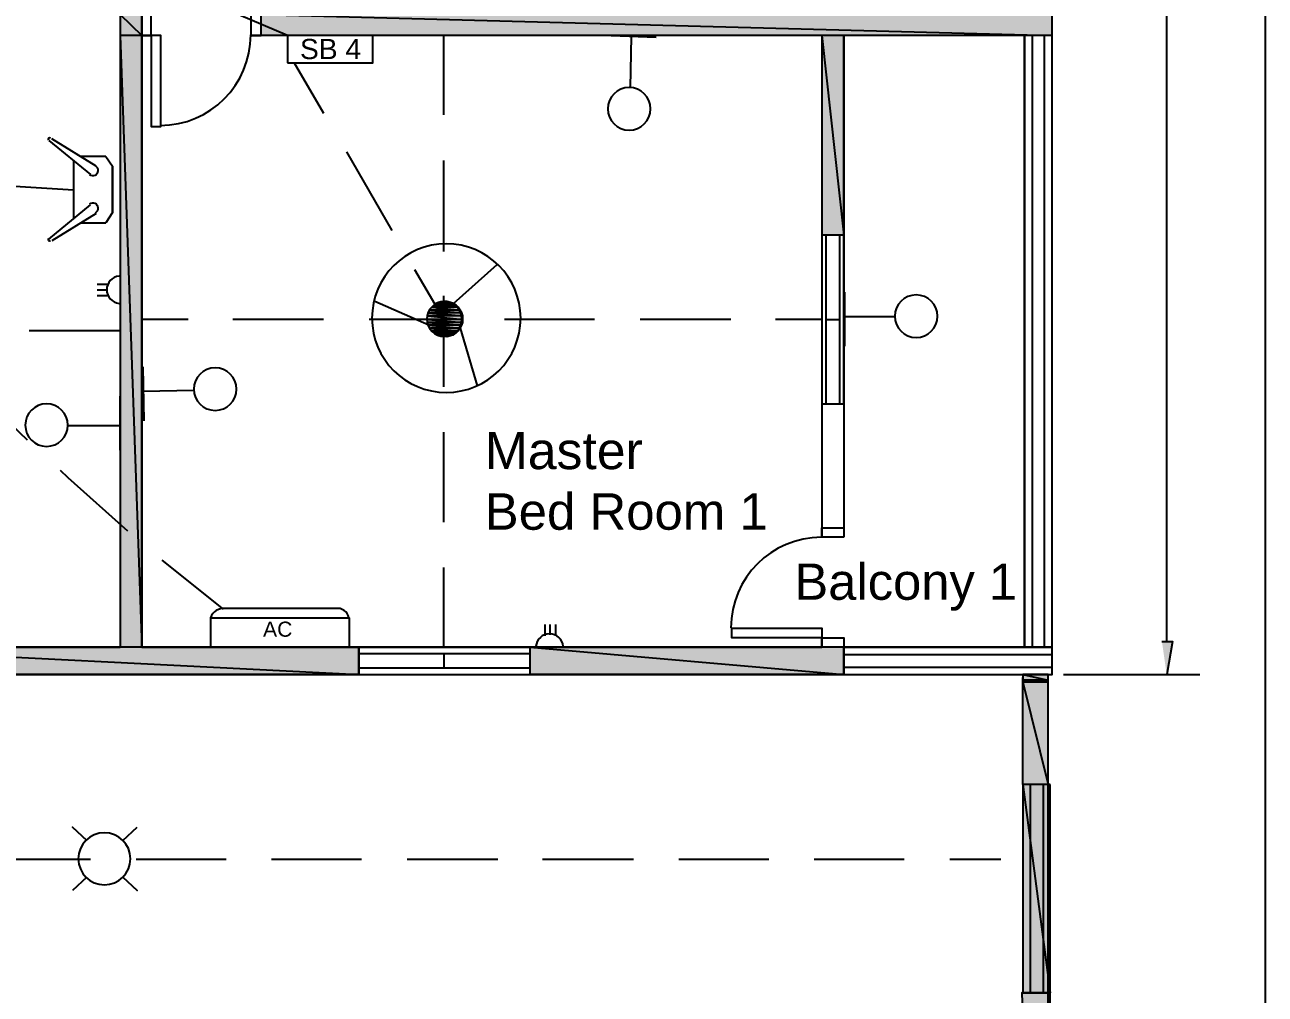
# Model space of a CAD drawing. Header units: millimetres. Extents: x 68 to 342, y 10 to 204.
# Drawn here: x 247.9 to 303.3, y 101.3 to 144.7 of the extents above; entities that cross this region are included whole.
import ezdxf

# ---------------------------------------------------------------- set-up
doc = ezdxf.new("R2010")
doc.units = ezdxf.units.MM
doc.styles.add('Arial$001H0', font='arial.ttf')

msp = doc.modelspace()

# ---------------------------------------------------------------- hatches: boundary and pattern name
at = {"true_color": 0x000008}
h = msp.add_hatch(color=8, dxfattribs=at)
h.paths.add_polyline_path([(253.102, 145.116), (252.128, 145.116), (253.102, 144.185)])
h.paths.add_polyline_path([(252.128, 145.116), (253.102, 144.185), (252.128, 144.185)])
h = msp.add_hatch(color=8, dxfattribs=at)
h.paths.add_polyline_path([(293.784, 145.116), (258.436, 145.116), (293.784, 144.185)])
h.paths.add_polyline_path([(258.436, 145.116), (293.784, 144.185), (258.436, 144.185)])
h = msp.add_hatch(color=8, dxfattribs=at)
h.paths.add_polyline_path([(253.102, 144.185), (252.128, 144.185), (253.102, 116.837)])
h.paths.add_polyline_path([(252.128, 144.185), (253.102, 116.837), (252.128, 116.837)])
h = msp.add_hatch(color=8, dxfattribs=at)
h.paths.add_polyline_path([(284.471, 144.185), (283.497, 144.185), (284.471, 135.252)])
h.paths.add_polyline_path([(283.497, 144.185), (284.471, 135.252), (283.497, 135.252)])
at = {"true_color": 0x000007}
h = msp.add_hatch(color=7, dxfattribs=at)
h.paths.add_polyline_path([(267.241, 132.035), (266.098, 132.035), (267.326, 131.908)])
h.paths.add_polyline_path([(266.098, 132.035), (267.326, 131.908), (266.013, 131.908)])
h = msp.add_hatch(color=7, dxfattribs=at)
h.paths.add_polyline_path([(267.156, 132.12), (266.183, 132.12), (267.241, 132.035)])
h.paths.add_polyline_path([(266.183, 132.12), (267.241, 132.035), (266.098, 132.035)])
h = msp.add_hatch(color=7, dxfattribs=at)
h.paths.add_polyline_path([(267.029, 132.204), (266.31, 132.204), (267.156, 132.12)])
h.paths.add_polyline_path([(266.31, 132.204), (267.156, 132.12), (266.183, 132.12)])
h = msp.add_hatch(color=7, dxfattribs=at)
h.paths.add_polyline_path([(266.902, 132.247), (266.437, 132.247), (267.029, 132.204)])
h.paths.add_polyline_path([(266.437, 132.247), (267.029, 132.204), (266.31, 132.204)])
h = msp.add_hatch(color=7, dxfattribs=at)
h.paths.add_polyline_path([(266.733, 132.289), (266.606, 132.289), (266.902, 132.247)])
h.paths.add_polyline_path([(266.606, 132.289), (266.902, 132.247), (266.437, 132.247)])
h = msp.add_hatch(color=7, dxfattribs=at)
h.paths.add_polyline_path([(267.41, 131.781), (265.929, 131.781), (267.453, 131.654)])
h.paths.add_polyline_path([(265.929, 131.781), (267.453, 131.654), (265.886, 131.654)])
h = msp.add_hatch(color=7, dxfattribs=at)
h.paths.add_polyline_path([(267.453, 131.654), (265.886, 131.654), (267.453, 131.485)])
h.paths.add_polyline_path([(265.886, 131.654), (267.453, 131.485), (265.886, 131.485)])
h = msp.add_hatch(color=7, dxfattribs=at)
h.paths.add_polyline_path([(267.453, 131.485), (265.886, 131.485), (267.453, 131.358)])
h.paths.add_polyline_path([(265.886, 131.485), (267.453, 131.358), (265.886, 131.358)])
h = msp.add_hatch(color=7, dxfattribs=at)
h.paths.add_polyline_path([(267.326, 131.908), (266.013, 131.908), (267.41, 131.781)])
h.paths.add_polyline_path([(266.013, 131.908), (267.41, 131.781), (265.929, 131.781)])
h = msp.add_hatch(color=7, dxfattribs=at)
h.paths.add_polyline_path([(267.453, 131.358), (265.886, 131.358), (267.41, 131.231)])
h.paths.add_polyline_path([(265.886, 131.358), (267.41, 131.231), (265.929, 131.231)])
h = msp.add_hatch(color=7, dxfattribs=at)
h.paths.add_polyline_path([(267.41, 131.231), (265.929, 131.231), (267.326, 131.104)])
h.paths.add_polyline_path([(265.929, 131.231), (267.326, 131.104), (266.013, 131.104)])
h = msp.add_hatch(color=7, dxfattribs=at)
h.paths.add_polyline_path([(267.326, 131.104), (266.013, 131.104), (267.241, 130.977)])
h.paths.add_polyline_path([(266.013, 131.104), (267.241, 130.977), (266.098, 130.977)])
h = msp.add_hatch(color=7, dxfattribs=at)
h.paths.add_polyline_path([(267.241, 130.977), (266.098, 130.977), (267.156, 130.892)])
h.paths.add_polyline_path([(266.098, 130.977), (267.156, 130.892), (266.183, 130.892)])
h = msp.add_hatch(color=7, dxfattribs=at)
h.paths.add_polyline_path([(267.156, 130.892), (266.183, 130.892), (267.029, 130.807)])
h.paths.add_polyline_path([(266.183, 130.892), (267.029, 130.807), (266.31, 130.807)])
h = msp.add_hatch(color=7, dxfattribs=at)
h.paths.add_polyline_path([(267.029, 130.807), (266.31, 130.807), (266.902, 130.765)])
h.paths.add_polyline_path([(266.31, 130.807), (266.902, 130.765), (266.437, 130.765)])
h = msp.add_hatch(color=7, dxfattribs=at)
h.paths.add_polyline_path([(266.902, 130.765), (266.437, 130.765), (266.733, 130.723)])
h.paths.add_polyline_path([(266.437, 130.765), (266.733, 130.723), (266.606, 130.723)])
msp.add_hatch(color=7, dxfattribs=at).paths.add_polyline_path([(298.695, 117.091), (299.16, 117.091), (298.906, 115.61)])
at = {"true_color": 0x000008}
h = msp.add_hatch(color=8, dxfattribs=at)
h.paths.add_polyline_path([(262.796, 116.837), (238.581, 116.837), (262.796, 115.61)])
h.paths.add_polyline_path([(238.581, 116.837), (262.796, 115.61), (238.581, 115.61)])
h = msp.add_hatch(color=8, dxfattribs=at)
h.paths.add_polyline_path([(284.471, 116.837), (270.458, 116.837), (284.471, 115.61)])
h.paths.add_polyline_path([(270.458, 116.837), (284.471, 115.61), (270.458, 115.61)])
at = {"true_color": 0x939598}
h = msp.add_hatch(color=252, dxfattribs=at)
h.paths.add_polyline_path([(293.615, 115.61), (292.472, 115.61), (293.615, 115.356)])
h.paths.add_polyline_path([(292.472, 115.61), (293.615, 115.356), (292.472, 115.356)])
h = msp.add_hatch(color=252, dxfattribs=at)
h.paths.add_polyline_path([(293.615, 115.356), (292.472, 115.356), (293.615, 115.271)])
h.paths.add_polyline_path([(292.472, 115.356), (293.615, 115.271), (292.472, 115.271)])
h = msp.add_hatch(color=252, dxfattribs=at)
h.paths.add_polyline_path([(293.615, 115.271), (292.472, 115.271), (293.615, 110.699)])
h.paths.add_polyline_path([(292.472, 115.271), (293.615, 110.699), (292.472, 110.699)])
h = msp.add_hatch(color=252, dxfattribs=at)
h.paths.add_polyline_path([(293.699, 110.699), (292.472, 110.699), (293.699, 101.386)])
h.paths.add_polyline_path([(292.472, 110.699), (293.699, 101.386), (292.472, 101.386)])
h = msp.add_hatch(color=252, dxfattribs=at)
h.paths.add_polyline_path([(293.699, 101.386), (292.429, 101.386), (293.657, 65.868)])
h.paths.add_polyline_path([(292.429, 101.386), (293.657, 65.868), (292.429, 65.868)])

# ---------------------------------------------------------------- linework, layer by layer
at = {"color": 7, "linetype": 'Continuous', "lineweight": 25, "true_color": 0x000007}
for p, q in [((298.906, 117.091), (298.906, 155.784)), ((252.128, 145.116), (252.128, 116.837)), ((253.948, 144.185), (253.102, 144.185)), ((283.497, 144.185), (257.97, 144.185)), ((276.089, 144.1), (273.676, 144.185)), ((274.946, 141.856), (274.988, 144.142)), ((283.497, 144.185), (283.497, 121.748)), ((292.556, 144.185), (284.471, 144.185)), ((284.471, 144.185), (284.471, 121.748)), ((248.953, 139.486), (250.816, 137.962)), ((251.07, 138.343), (249.08, 139.57)), ((250.054, 138.597), (250.054, 135.972)), ((251.493, 138.766), (250.35, 138.766)), ((251.789, 136.268), (251.789, 138.343)), ((248.953, 135.083), (250.816, 136.607)), ((251.07, 136.226), (249.08, 134.998)), ((250.392, 135.803), (251.493, 135.803)), ((252.128, 133.728), (252.128, 131.866)), ((267.029, 132.204), (268.977, 133.94)), ((251.62, 133.051), (251.112, 133.051)), ((251.578, 132.797), (251.112, 132.797)), ((251.62, 132.543), (251.112, 132.543)), ((284.513, 132.712), (284.513, 130.299)), ((265.929, 131.231), (263.516, 132.289)), ((286.799, 131.612), (284.513, 131.612)), ((267.326, 131.104), (268.088, 128.521)), ((253.144, 129.368), (253.186, 126.955)), ((255.43, 128.31), (253.144, 128.267)), ((252.128, 125.643), (252.128, 128.056)), ((249.842, 126.743), (252.128, 126.743)), ((261.78, 118.573), (256.827, 118.573)), ((271.136, 117.345), (271.136, 117.853)), ((271.347, 117.388), (271.347, 117.853)), ((271.601, 117.345), (271.601, 117.853)), ((283.497, 117.684), (283.497, 116.837)), ((284.471, 117.261), (284.471, 116.837)), ((253.102, 116.837), (283.497, 116.837)), ((272.279, 116.837), (270.458, 116.837)), ((292.472, 115.61), (292.472, 115.271)), ((292.472, 110.699), (292.472, 115.483)), ((293.615, 115.356), (293.615, 115.61)), ((293.615, 24.889), (293.615, 115.356)), ((294.292, 115.61), (300.388, 115.61)), ((252.255, 108.201), (252.89, 108.794)), ((250.646, 106.55), (250.011, 105.958))]:
    msp.add_line(p, q, dxfattribs=at)
at = {"color": 1, "linetype": 'Continuous', "lineweight": 25, "true_color": 0x000001}
for p, q in [((259.621, 144.185), (255.853, 145.793)), ((253.991, 120.732), (256.742, 118.531))]:
    msp.add_line(p, q, dxfattribs=at)
at = {"color": 5, "linetype": 'Continuous', "lineweight": 25, "true_color": 0x000005}
for p, q in [((266.606, 140.629), (266.606, 144.185)), ((259.917, 142.957), (261.23, 140.713)), ((262.246, 138.978), (264.278, 135.464)), ((266.606, 134.533), (266.606, 138.597)), ((265.294, 133.728), (266.606, 131.485)), ((266.606, 128.479), (266.606, 132.543)), ((255.176, 131.485), (253.102, 131.485)), ((261.23, 131.485), (257.166, 131.485)), ((267.283, 131.485), (263.262, 131.485)), ((273.337, 131.485), (269.315, 131.485)), ((279.433, 131.485), (275.369, 131.485)), ((283.497, 131.485), (281.423, 131.485)), ((252.128, 130.977), (248.064, 130.977)), ((266.606, 122.425), (266.606, 126.447)), ((266.606, 116.837), (266.606, 120.393)), ((246.752, 107.355), (250.816, 107.355)), ((252.848, 107.355), (256.869, 107.355)), ((258.901, 107.355), (262.923, 107.355)), ((264.955, 107.355), (269.019, 107.355)), ((271.009, 107.355), (275.073, 107.355)), ((277.105, 107.355), (281.126, 107.355)), ((283.158, 107.355), (287.18, 107.355)), ((289.212, 107.355), (291.498, 107.355))]:
    msp.add_line(p, q, dxfattribs=at)
at = {"color": 3, "linetype": 'Continuous', "lineweight": 25, "true_color": 0x000003}
for p, q in [((292.895, 144.185), (292.895, 116.837)), ((293.445, 116.837), (293.445, 144.185)), ((293.784, 116.837), (293.784, 144.185)), ((283.497, 135.252), (283.497, 127.717)), ((284.471, 135.252), (283.497, 135.252)), ((283.666, 135.252), (283.666, 127.717)), ((284.301, 127.717), (284.301, 135.252)), ((283.666, 131.485), (284.301, 131.485)), ((270.458, 116.541), (262.796, 116.541)), ((266.606, 116.541), (266.606, 115.906)), ((284.471, 116.837), (284.471, 115.61)), ((293.784, 116.499), (284.471, 116.499)), ((292.556, 116.837), (293.784, 116.837)), ((262.796, 115.906), (270.458, 115.906)), ((284.471, 115.948), (293.784, 115.948)), ((284.471, 115.61), (293.784, 115.61)), ((292.472, 110.699), (292.472, 101.386)), ((293.699, 110.699), (292.472, 110.699)), ((292.81, 110.699), (292.81, 101.386)), ((293.403, 101.386), (293.403, 110.699))]:
    msp.add_line(p, q, dxfattribs=at)
at = {"color": 7, "linetype": 'Continuous', "lineweight": 25, "true_color": 0x000007}
for points in [[(68.19, 203.663), (303.309, 203.663), (303.309, 10.03), (68.19, 10.03)], [(259.621, 142.957), (263.431, 142.957), (263.431, 144.185), (259.621, 144.185)], [(262.373, 116.837), (256.192, 116.837), (256.192, 118.15), (262.373, 118.15)], [(250.646, 108.201), (250.011, 108.794)], [(252.255, 106.55), (252.89, 105.958)]]:
    msp.add_lwpolyline(points, close=True, dxfattribs=at)
for points in [[(194.301, 128.564), (194.301, 115.61), (293.784, 115.61), (293.784, 198.922), (194.301, 198.922), (194.301, 137.454)], [(253.102, 144.185), (253.102, 116.837), (283.497, 116.837)], [(284.471, 116.837), (292.556, 116.837), (292.556, 144.185)], [(284.471, 116.837), (292.556, 116.837), (292.556, 144.185)], [(251.493, 138.766), (251.789, 138.343), (251.789, 136.268), (251.493, 135.803)], [(195.528, 128.945), (195.528, 116.837), (252.128, 116.837)]]:
    msp.add_lwpolyline(points, dxfattribs=at)
at = {"color": 8, "linetype": 'Continuous', "lineweight": -2, "true_color": 0x000008}
for points in [[(253.102, 145.116), (252.128, 145.116), (253.102, 144.185)], [(293.784, 145.116), (258.436, 145.116), (293.784, 144.185)], [(253.102, 144.185), (252.128, 144.185), (253.102, 116.837)], [(284.471, 144.185), (283.497, 144.185), (284.471, 135.252)], [(262.796, 116.837), (238.581, 116.837), (262.796, 115.61)], [(284.471, 116.837), (270.458, 116.837), (284.471, 115.61)]]:
    msp.add_lwpolyline(points, close=True, dxfattribs=at)
for points in [[(252.128, 145.116), (253.102, 144.185), (252.128, 144.185)], [(258.436, 145.116), (293.784, 144.185), (258.436, 144.185)], [(252.128, 144.185), (253.102, 116.837), (252.128, 116.837)], [(283.497, 144.185), (284.471, 135.252), (283.497, 135.252)], [(238.581, 116.837), (262.796, 115.61), (238.581, 115.61)], [(270.458, 116.837), (284.471, 115.61), (270.458, 115.61)]]:
    msp.add_lwpolyline(points, dxfattribs=at)
at = {"color": 2, "linetype": 'Continuous', "lineweight": 25, "true_color": 0x000002}
for points in [[(253.102, 145.116), (253.102, 144.185), (253.525, 144.185), (253.525, 145.116)], [(257.97, 145.116), (257.97, 144.185), (258.436, 144.185), (258.436, 145.116)], [(253.525, 144.185), (253.525, 140.121), (253.948, 140.121), (253.948, 144.185)], [(284.471, 121.748), (283.497, 121.748), (283.497, 122.171), (284.471, 122.171)], [(283.497, 117.261), (279.475, 117.261), (279.475, 117.684), (283.497, 117.684)], [(284.471, 116.837), (283.497, 116.837), (283.497, 117.261), (284.471, 117.261)]]:
    msp.add_lwpolyline(points, close=True, dxfattribs=at)
at = {"color": 3, "linetype": 'Continuous', "lineweight": 25, "true_color": 0x000003}
for points in [[(293.784, 144.185), (292.556, 144.185), (292.556, 116.837)], [(283.497, 127.717), (284.471, 127.717), (284.471, 135.252)], [(270.458, 115.61), (270.458, 116.837), (262.796, 116.837)], [(262.796, 116.837), (262.796, 115.61), (270.458, 115.61)], [(293.784, 115.61), (293.784, 116.837), (284.471, 116.837)], [(292.472, 101.386), (293.699, 101.386), (293.699, 110.699)]]:
    msp.add_lwpolyline(points, dxfattribs=at)
at = {"color": 6, "linetype": 'Continuous', "lineweight": 25, "true_color": 0x000006}
msp.add_lwpolyline([(246.159, 137.623), (247.429, 137.454), (250.054, 137.284)], dxfattribs=at)
at = {"color": 7, "linetype": 'Continuous', "lineweight": -2, "true_color": 0x000007}
for points in [[(266.098, 132.035), (267.326, 131.908), (266.013, 131.908)], [(266.183, 132.12), (267.241, 132.035), (266.098, 132.035)], [(266.31, 132.204), (267.156, 132.12), (266.183, 132.12)], [(266.437, 132.247), (267.029, 132.204), (266.31, 132.204)], [(266.606, 132.289), (266.902, 132.247), (266.437, 132.247)], [(265.929, 131.781), (267.453, 131.654), (265.886, 131.654)], [(265.886, 131.654), (267.453, 131.485), (265.886, 131.485)], [(265.886, 131.485), (267.453, 131.358), (265.886, 131.358)], [(266.013, 131.908), (267.41, 131.781), (265.929, 131.781)], [(265.886, 131.358), (267.41, 131.231), (265.929, 131.231)], [(265.929, 131.231), (267.326, 131.104), (266.013, 131.104)], [(266.013, 131.104), (267.241, 130.977), (266.098, 130.977)], [(266.098, 130.977), (267.156, 130.892), (266.183, 130.892)], [(266.183, 130.892), (267.029, 130.807), (266.31, 130.807)], [(266.31, 130.807), (266.902, 130.765), (266.437, 130.765)], [(266.437, 130.765), (266.733, 130.723), (266.606, 130.723)], [(298.695, 117.091), (299.16, 117.091), (298.906, 115.61)]]:
    msp.add_lwpolyline(points, dxfattribs=at)
for points in [[(267.241, 132.035), (266.098, 132.035), (267.326, 131.908)], [(267.156, 132.12), (266.183, 132.12), (267.241, 132.035)], [(267.029, 132.204), (266.31, 132.204), (267.156, 132.12)], [(266.902, 132.247), (266.437, 132.247), (267.029, 132.204)], [(266.733, 132.289), (266.606, 132.289), (266.902, 132.247)], [(267.453, 131.654), (265.886, 131.654), (267.453, 131.485)], [(267.453, 131.485), (265.886, 131.485), (267.453, 131.358)], [(267.41, 131.781), (265.929, 131.781), (267.453, 131.654)], [(267.326, 131.908), (266.013, 131.908), (267.41, 131.781)], [(267.453, 131.358), (265.886, 131.358), (267.41, 131.231)], [(267.41, 131.231), (265.929, 131.231), (267.326, 131.104)], [(267.326, 131.104), (266.013, 131.104), (267.241, 130.977)], [(267.241, 130.977), (266.098, 130.977), (267.156, 130.892)], [(267.156, 130.892), (266.183, 130.892), (267.029, 130.807)], [(267.029, 130.807), (266.31, 130.807), (266.902, 130.765)], [(266.902, 130.765), (266.437, 130.765), (266.733, 130.723)]]:
    msp.add_lwpolyline(points, close=True, dxfattribs=at)
at = {"color": 1, "linetype": 'Continuous', "lineweight": 25, "true_color": 0x000001}
for points in [[(245.101, 128.945), (246.498, 127.505), (247.979, 126.108)], [(249.461, 124.754), (249.8, 124.415), (252.467, 122.044)]]:
    msp.add_lwpolyline(points, dxfattribs=at)
at = {"color": 252, "linetype": 'Continuous', "lineweight": -2, "true_color": 0x939598}
for points in [[(293.615, 115.61), (292.472, 115.61), (293.615, 115.356)], [(293.615, 115.356), (292.472, 115.356), (293.615, 115.271)], [(293.615, 115.271), (292.472, 115.271), (293.615, 110.699)], [(293.699, 110.699), (292.472, 110.699), (293.699, 101.386)], [(293.699, 101.386), (292.429, 101.386), (293.657, 65.868)]]:
    msp.add_lwpolyline(points, close=True, dxfattribs=at)
for points in [[(292.472, 115.61), (293.615, 115.356), (292.472, 115.356)], [(292.472, 115.356), (293.615, 115.271), (292.472, 115.271)], [(292.472, 115.271), (293.615, 110.699), (292.472, 110.699)], [(292.472, 110.699), (293.699, 101.386), (292.472, 101.386)], [(292.429, 101.386), (293.657, 65.868), (292.429, 65.868)]]:
    msp.add_lwpolyline(points, dxfattribs=at)
at = {"color": 2, "linetype": 'Continuous', "lineweight": 25, "true_color": 0x000002}
for points in [[(253.927, 140.163), (256.16, 140.163), (257.97, 141.973), (257.97, 144.206)], [(283.476, 121.748), (281.243, 121.748), (279.433, 119.938), (279.433, 117.705)]]:
    msp.add_open_spline(points, degree=3, dxfattribs=at)
at = {"color": 7, "linetype": 'Continuous', "lineweight": 25, "true_color": 0x000007}
for points in [[(274.882, 141.856), (274.356, 141.856), (273.93, 141.43), (273.93, 140.904)], [(275.835, 140.904), (275.835, 141.43), (275.408, 141.856), (274.882, 141.856)], [(273.93, 140.904), (273.93, 140.378), (274.356, 139.951), (274.882, 139.951)], [(274.882, 139.951), (275.408, 139.951), (275.835, 140.378), (275.835, 140.904)], [(248.927, 139.591), (248.903, 139.565), (248.906, 139.525), (248.932, 139.502)], [(249.016, 139.597), (248.99, 139.62), (248.95, 139.618), (248.927, 139.591)], [(251.016, 137.94), (251.097, 137.976), (251.151, 138.055), (251.154, 138.144)], [(251.154, 138.144), (251.157, 138.232), (251.11, 138.315), (251.032, 138.357)], [(250.772, 137.974), (250.84, 137.917), (250.935, 137.903), (251.016, 137.94)], [(251.016, 136.672), (250.935, 136.708), (250.84, 136.695), (250.772, 136.638)], [(251.154, 136.467), (251.151, 136.556), (251.097, 136.635), (251.016, 136.672)], [(251.032, 136.254), (251.11, 136.296), (251.157, 136.379), (251.154, 136.467)], [(248.932, 135.109), (248.906, 135.086), (248.903, 135.046), (248.927, 135.02)], [(248.927, 135.02), (248.95, 134.994), (248.99, 134.991), (249.016, 135.014)], [(266.712, 134.871), (264.877, 134.871), (263.389, 133.384), (263.389, 131.548)], [(270.035, 131.548), (270.035, 133.384), (268.547, 134.871), (266.712, 134.871)], [(252.09, 133.429), (251.775, 133.398), (251.535, 133.134), (251.535, 132.818)], [(251.535, 132.818), (251.535, 132.502), (251.775, 132.238), (252.09, 132.207)], [(287.709, 132.585), (287.183, 132.585), (286.757, 132.159), (286.757, 131.633)], [(288.662, 131.633), (288.662, 132.159), (288.235, 132.585), (287.709, 132.585)], [(266.627, 132.289), (266.195, 132.289), (265.844, 131.938), (265.844, 131.506)], [(267.41, 131.506), (267.41, 131.938), (267.06, 132.289), (266.627, 132.289)], [(263.389, 131.548), (263.389, 129.713), (264.877, 128.225), (266.712, 128.225)], [(265.844, 131.506), (265.844, 131.073), (266.195, 130.723), (266.627, 130.723)], [(266.627, 130.723), (267.06, 130.723), (267.41, 131.073), (267.41, 131.506)], [(266.712, 128.225), (268.547, 128.225), (270.035, 129.713), (270.035, 131.548)], [(286.757, 131.633), (286.757, 131.107), (287.183, 130.68), (287.709, 130.68)], [(287.709, 130.68), (288.235, 130.68), (288.662, 131.107), (288.662, 131.633)], [(256.383, 129.326), (255.856, 129.326), (255.43, 128.899), (255.43, 128.373)], [(257.335, 128.373), (257.335, 128.899), (256.909, 129.326), (256.383, 129.326)], [(255.43, 128.373), (255.43, 127.847), (255.856, 127.421), (256.383, 127.421)], [(256.383, 127.421), (256.909, 127.421), (257.335, 127.847), (257.335, 128.373)], [(248.847, 127.717), (248.321, 127.717), (247.895, 127.291), (247.895, 126.765)], [(249.8, 126.765), (249.8, 127.291), (249.373, 127.717), (248.847, 127.717)], [(247.895, 126.765), (247.895, 126.239), (248.321, 125.812), (248.847, 125.812)], [(248.847, 125.812), (249.373, 125.812), (249.8, 126.239), (249.8, 126.765)], [(256.835, 118.569), (256.544, 118.603), (256.27, 118.427), (256.179, 118.148)], [(262.362, 118.15), (262.305, 118.428), (262.04, 118.611), (261.76, 118.566)], [(271.326, 117.43), (271.01, 117.43), (270.746, 117.19), (270.715, 116.876)], [(271.937, 116.876), (271.906, 117.19), (271.642, 117.43), (271.326, 117.43)], [(251.43, 108.54), (250.787, 108.54), (250.265, 108.019), (250.265, 107.376)], [(252.594, 107.376), (252.594, 108.019), (252.072, 108.54), (251.43, 108.54)], [(250.265, 107.376), (250.265, 106.733), (250.787, 106.212), (251.43, 106.212)], [(251.43, 106.212), (252.072, 106.212), (252.594, 106.733), (252.594, 107.376)]]:
    msp.add_open_spline(points, degree=3, dxfattribs=at)

# ---------------------------------------------------------------- texts
at = {"color": 7, "true_color": 0x000007, "style": 'Arial$001H0'}
for s, height, p in [('SB 4', 0.9038, (260.171, 143.126)), ('Master', 1.6555, (268.426, 124.796)), ('Bed Room 1', 1.6293, (268.426, 122.087)), ('Balcony 1', 1.6226, (282.269, 118.954))]:
    msp.add_text(s, height=height, dxfattribs=at).set_placement(p)
at = {"color": 251, "true_color": 0x545454, "style": 'Arial$001H0'}
msp.add_text('AC', height=0.6761, dxfattribs=at).set_placement((258.52, 117.303))

doc.saveas('drawing.dxf')
